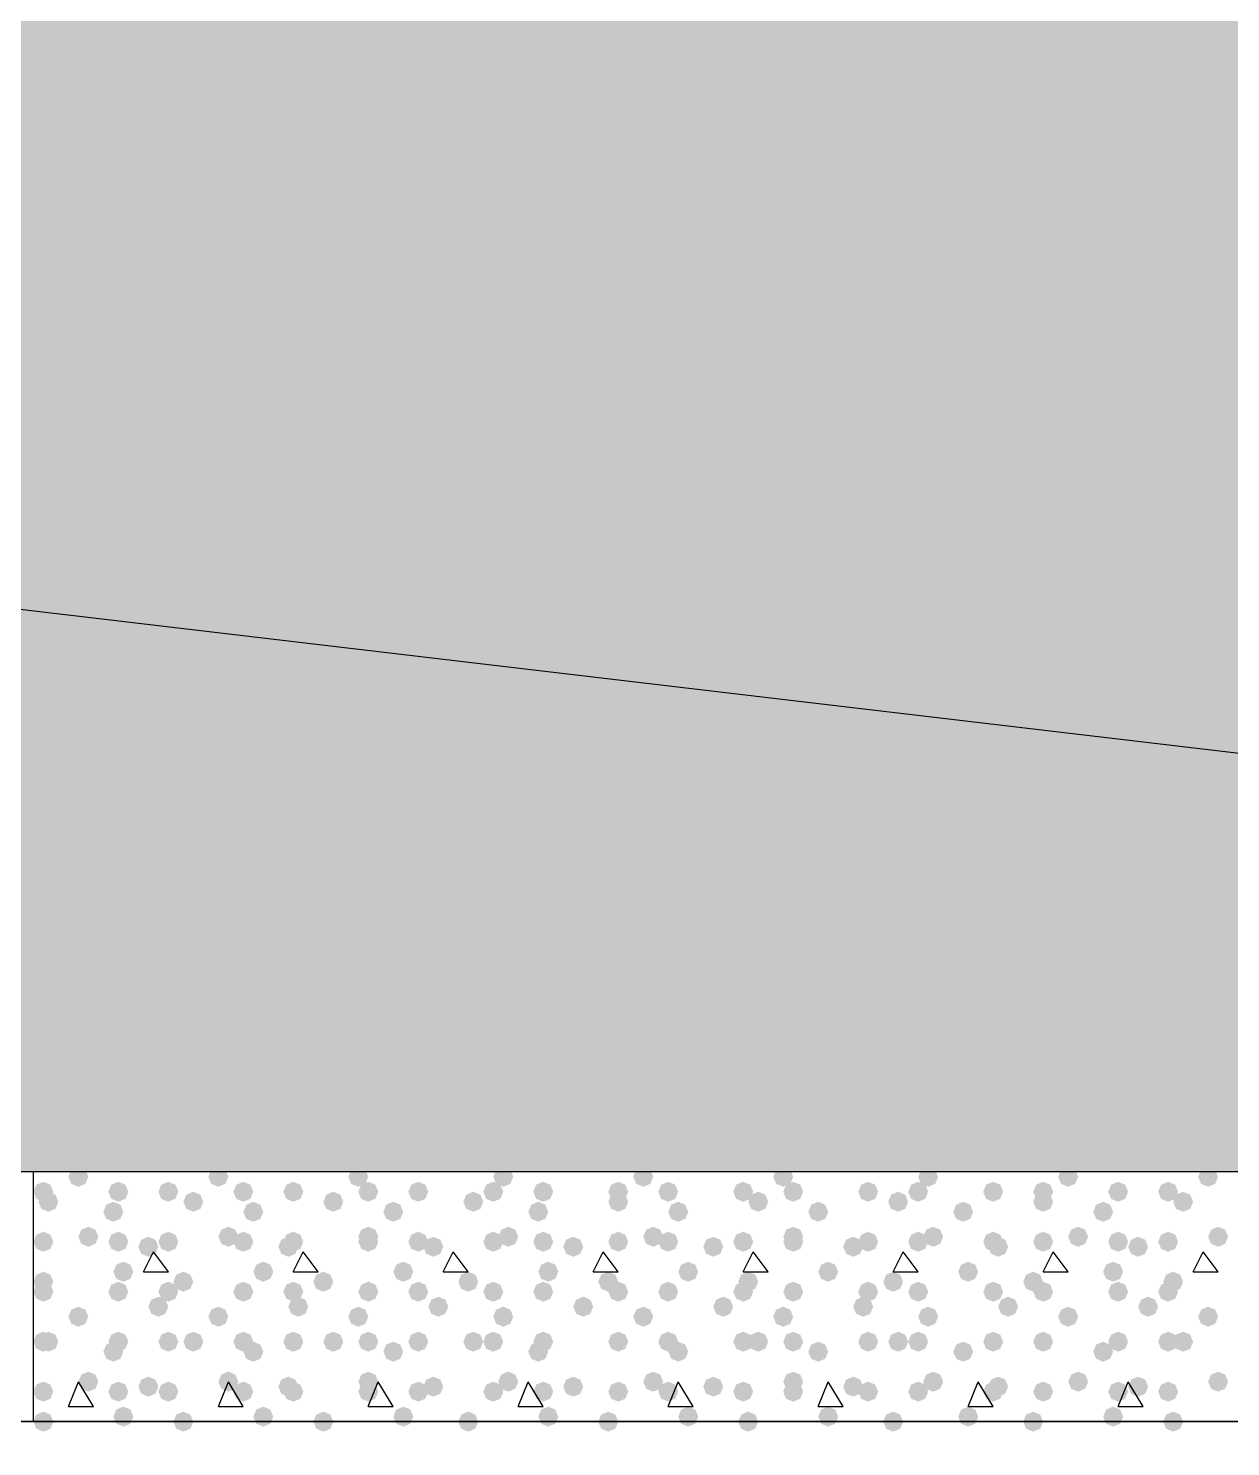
# Model space of a CAD drawing. Header units: millimetres. Extents: x 0 to 420, y 0 to 297.
# Drawn here: x 154.6 to 164.78, y 181.48 to 193.5 of the extents above; entities that cross this region are included whole.
import ezdxf

# ---------------------------------------------------------------- set-up
doc = ezdxf.new("R2010")
doc.units = ezdxf.units.MM
doc.layers.get('0').update_dxf_attribs({"linetype": 'CONTINUOUS'})

msp = doc.modelspace()

# ---------------------------------------------------------------- hatches: boundary and pattern name
at = {"true_color": 0x000008}
h = msp.add_hatch(color=0, dxfattribs=at)
h.paths.add_polyline_path([(194.902667, 202.861333), (33.528, 202.861333), (194.902667, 183.811333)], flags=0)
h.paths.add_polyline_path([(33.528, 202.861333), (194.902667, 183.811333), (33.528, 183.811333)], flags=0)
for points in [[(155.109333, 183.769), (155.084463, 183.709204), (155.024667, 183.684333), (154.964871, 183.709204), (154.94, 183.769), (154.964871, 183.828796), (155.024667, 183.853667), (155.084462, 183.828796)], [(156.294667, 183.769), (156.269796, 183.709204), (156.21, 183.684333), (156.150204, 183.709204), (156.125333, 183.769), (156.150204, 183.828796), (156.21, 183.853667), (156.269796, 183.828796)], [(157.48, 183.769), (157.455129, 183.709204), (157.395333, 183.684333), (157.335538, 183.709204), (157.310667, 183.769), (157.335537, 183.828796), (157.395333, 183.853667), (157.455129, 183.828796)], [(158.707667, 183.769), (158.682796, 183.709204), (158.623, 183.684333), (158.563204, 183.709204), (158.538333, 183.769), (158.563204, 183.828796), (158.623, 183.853667), (158.682796, 183.828796)], [(159.893, 183.769), (159.868129, 183.709204), (159.808333, 183.684333), (159.748538, 183.709204), (159.723667, 183.769), (159.748537, 183.828796), (159.808333, 183.853667), (159.868129, 183.828796)], [(161.078333, 183.769), (161.053462, 183.709204), (160.993667, 183.684333), (160.933871, 183.709204), (160.909, 183.769), (160.933871, 183.828796), (160.993667, 183.853667), (161.053462, 183.828796)], [(162.306, 183.769), (162.281129, 183.709204), (162.221333, 183.684333), (162.161538, 183.709204), (162.136667, 183.769), (162.161537, 183.828796), (162.221333, 183.853667), (162.281129, 183.828796)], [(163.491333, 183.769), (163.466462, 183.709204), (163.406667, 183.684333), (163.346871, 183.709204), (163.322, 183.769), (163.346871, 183.828796), (163.406667, 183.853667), (163.466462, 183.828796)], [(164.676667, 183.769), (164.651796, 183.709204), (164.592, 183.684333), (164.532204, 183.709204), (164.507333, 183.769), (164.532204, 183.828796), (164.592, 183.853667), (164.651796, 183.828796)], [(154.813, 183.642), (154.788129, 183.582204), (154.728333, 183.557333), (154.668538, 183.582204), (154.643667, 183.642), (154.668537, 183.701796), (154.728333, 183.726667), (154.788129, 183.701796)], [(155.448, 183.642), (155.423129, 183.582204), (155.363333, 183.557333), (155.303538, 183.582204), (155.278667, 183.642), (155.303537, 183.701796), (155.363333, 183.726667), (155.423129, 183.701796)], [(155.871333, 183.642), (155.846462, 183.582204), (155.786667, 183.557333), (155.726871, 183.582204), (155.702, 183.642), (155.726871, 183.701796), (155.786667, 183.726667), (155.846462, 183.701796)], [(156.506333, 183.642), (156.481462, 183.582204), (156.421667, 183.557333), (156.361871, 183.582204), (156.337, 183.642), (156.361871, 183.701796), (156.421667, 183.726667), (156.481462, 183.701796)], [(156.929667, 183.642), (156.904796, 183.582204), (156.845, 183.557333), (156.785204, 183.582204), (156.760333, 183.642), (156.785204, 183.701796), (156.845, 183.726667), (156.904796, 183.701796)], [(157.564667, 183.642), (157.539796, 183.582204), (157.48, 183.557333), (157.420204, 183.582204), (157.395333, 183.642), (157.420204, 183.701796), (157.48, 183.726667), (157.539796, 183.701796)], [(157.988, 183.642), (157.963129, 183.582204), (157.903333, 183.557333), (157.843538, 183.582204), (157.818667, 183.642), (157.843537, 183.701796), (157.903333, 183.726667), (157.963129, 183.701796)], [(158.623, 183.642), (158.598129, 183.582204), (158.538333, 183.557333), (158.478538, 183.582204), (158.453667, 183.642), (158.478537, 183.701796), (158.538333, 183.726667), (158.598129, 183.701796)], [(159.046333, 183.642), (159.021462, 183.582204), (158.961667, 183.557333), (158.901871, 183.582204), (158.877, 183.642), (158.901871, 183.701796), (158.961667, 183.726667), (159.021462, 183.701796)], [(159.681333, 183.642), (159.656462, 183.582204), (159.596667, 183.557333), (159.536871, 183.582204), (159.512, 183.642), (159.536871, 183.701796), (159.596667, 183.726667), (159.656462, 183.701796)], [(160.104667, 183.642), (160.079796, 183.582204), (160.02, 183.557333), (159.960204, 183.582204), (159.935333, 183.642), (159.960204, 183.701796), (160.02, 183.726667), (160.079796, 183.701796)], [(160.739667, 183.642), (160.714796, 183.582204), (160.655, 183.557333), (160.595204, 183.582204), (160.570333, 183.642), (160.595204, 183.701796), (160.655, 183.726667), (160.714796, 183.701796)], [(161.163, 183.642), (161.138129, 183.582204), (161.078333, 183.557333), (161.018538, 183.582204), (160.993667, 183.642), (161.018537, 183.701796), (161.078333, 183.726667), (161.138129, 183.701796)], [(161.798, 183.642), (161.773129, 183.582204), (161.713333, 183.557333), (161.653538, 183.582204), (161.628667, 183.642), (161.653537, 183.701796), (161.713333, 183.726667), (161.773129, 183.701796)], [(162.221333, 183.642), (162.196463, 183.582204), (162.136667, 183.557333), (162.076871, 183.582204), (162.052, 183.642), (162.076871, 183.701796), (162.136667, 183.726667), (162.196462, 183.701796)], [(162.856333, 183.642), (162.831462, 183.582204), (162.771667, 183.557333), (162.711871, 183.582204), (162.687, 183.642), (162.711871, 183.701796), (162.771667, 183.726667), (162.831462, 183.701796)], [(163.279667, 183.642), (163.254796, 183.582204), (163.195, 183.557333), (163.135204, 183.582204), (163.110333, 183.642), (163.135204, 183.701796), (163.195, 183.726667), (163.254796, 183.701796)], [(163.914667, 183.642), (163.889796, 183.582204), (163.83, 183.557333), (163.770204, 183.582204), (163.745333, 183.642), (163.770204, 183.701796), (163.83, 183.726667), (163.889796, 183.701796)], [(164.338, 183.642), (164.313129, 183.582204), (164.253333, 183.557333), (164.193537, 183.582204), (164.168667, 183.642), (164.193537, 183.701796), (164.253333, 183.726667), (164.313129, 183.701796)], [(154.855333, 183.557333), (154.830463, 183.497537), (154.770667, 183.472667), (154.710871, 183.497537), (154.686, 183.557333), (154.710871, 183.617129), (154.770667, 183.642), (154.830462, 183.617129)], [(156.083, 183.557333), (156.058129, 183.497537), (155.998333, 183.472667), (155.938538, 183.497537), (155.913667, 183.557333), (155.938537, 183.617129), (155.998333, 183.642), (156.058129, 183.617129)], [(157.268333, 183.557333), (157.243462, 183.497537), (157.183667, 183.472667), (157.123871, 183.497537), (157.099, 183.557333), (157.123871, 183.617129), (157.183667, 183.642), (157.243462, 183.617129)], [(158.453667, 183.557333), (158.428796, 183.497537), (158.369, 183.472667), (158.309204, 183.497537), (158.284333, 183.557333), (158.309204, 183.617129), (158.369, 183.642), (158.428796, 183.617129)], [(159.681333, 183.557333), (159.656462, 183.497537), (159.596667, 183.472667), (159.536871, 183.497537), (159.512, 183.557333), (159.536871, 183.617129), (159.596667, 183.642), (159.656462, 183.617129)], [(160.866667, 183.557333), (160.841796, 183.497537), (160.782, 183.472667), (160.722204, 183.497537), (160.697333, 183.557333), (160.722204, 183.617129), (160.782, 183.642), (160.841796, 183.617129)], [(162.052, 183.557333), (162.027129, 183.497537), (161.967333, 183.472667), (161.907537, 183.497537), (161.882667, 183.557333), (161.907537, 183.617129), (161.967333, 183.642), (162.027129, 183.617129)], [(163.279667, 183.557333), (163.254796, 183.497537), (163.195, 183.472667), (163.135204, 183.497537), (163.110333, 183.557333), (163.135204, 183.617129), (163.195, 183.642), (163.254796, 183.617129)], [(164.465, 183.557333), (164.440129, 183.497537), (164.380333, 183.472667), (164.320538, 183.497537), (164.295667, 183.557333), (164.320537, 183.617129), (164.380333, 183.642), (164.440129, 183.617129)], [(155.405667, 183.472667), (155.380796, 183.412871), (155.321, 183.388), (155.261204, 183.412871), (155.236333, 183.472667), (155.261204, 183.532462), (155.321, 183.557333), (155.380796, 183.532463)], [(156.591, 183.472667), (156.566129, 183.412871), (156.506333, 183.388), (156.446538, 183.412871), (156.421667, 183.472667), (156.446537, 183.532462), (156.506333, 183.557333), (156.566129, 183.532463)], [(157.776333, 183.472667), (157.751463, 183.412871), (157.691667, 183.388), (157.631871, 183.412871), (157.607, 183.472667), (157.631871, 183.532462), (157.691667, 183.557333), (157.751462, 183.532463)], [(159.004, 183.472667), (158.979129, 183.412871), (158.919333, 183.388), (158.859537, 183.412871), (158.834667, 183.472667), (158.859537, 183.532462), (158.919333, 183.557333), (158.979129, 183.532463)], [(160.189333, 183.472667), (160.164463, 183.412871), (160.104667, 183.388), (160.044871, 183.412871), (160.02, 183.472667), (160.044871, 183.532462), (160.104667, 183.557333), (160.164462, 183.532463)], [(161.374667, 183.472667), (161.349796, 183.412871), (161.29, 183.388), (161.230204, 183.412871), (161.205333, 183.472667), (161.230204, 183.532462), (161.29, 183.557333), (161.349796, 183.532463)], [(162.602333, 183.472667), (162.577463, 183.412871), (162.517667, 183.388), (162.457871, 183.412871), (162.433, 183.472667), (162.457871, 183.532462), (162.517667, 183.557333), (162.577462, 183.532463)], [(163.787667, 183.472667), (163.762796, 183.412871), (163.703, 183.388), (163.643204, 183.412871), (163.618333, 183.472667), (163.643204, 183.532462), (163.703, 183.557333), (163.762796, 183.532463)], [(155.194, 183.261), (155.169129, 183.201204), (155.109333, 183.176333), (155.049538, 183.201204), (155.024667, 183.261), (155.049537, 183.320796), (155.109333, 183.345667), (155.169129, 183.320796)], [(156.379333, 183.261), (156.354463, 183.201204), (156.294667, 183.176333), (156.234871, 183.201204), (156.21, 183.261), (156.234871, 183.320796), (156.294667, 183.345667), (156.354462, 183.320796)], [(157.564667, 183.261), (157.539796, 183.201204), (157.48, 183.176333), (157.420204, 183.201204), (157.395333, 183.261), (157.420204, 183.320796), (157.48, 183.345667), (157.539796, 183.320796)], [(158.75, 183.261), (158.725129, 183.201204), (158.665333, 183.176333), (158.605538, 183.201204), (158.580667, 183.261), (158.605537, 183.320796), (158.665333, 183.345667), (158.725129, 183.320796)], [(159.977667, 183.261), (159.952796, 183.201204), (159.893, 183.176333), (159.833204, 183.201204), (159.808333, 183.261), (159.833204, 183.320796), (159.893, 183.345667), (159.952796, 183.320796)], [(161.163, 183.261), (161.138129, 183.201204), (161.078333, 183.176333), (161.018538, 183.201204), (160.993667, 183.261), (161.018537, 183.320796), (161.078333, 183.345667), (161.138129, 183.320796)], [(162.348333, 183.261), (162.323463, 183.201204), (162.263667, 183.176333), (162.203871, 183.201204), (162.179, 183.261), (162.203871, 183.320796), (162.263667, 183.345667), (162.323462, 183.320796)], [(163.576, 183.261), (163.551129, 183.201204), (163.491333, 183.176333), (163.431538, 183.201204), (163.406667, 183.261), (163.431537, 183.320796), (163.491333, 183.345667), (163.551129, 183.320796)], [(164.761333, 183.261), (164.736462, 183.201204), (164.676667, 183.176333), (164.616871, 183.201204), (164.592, 183.261), (164.616871, 183.320796), (164.676667, 183.345667), (164.736462, 183.320796)], [(154.813, 183.218667), (154.788129, 183.158871), (154.728333, 183.134), (154.668538, 183.158871), (154.643667, 183.218667), (154.668537, 183.278462), (154.728333, 183.303333), (154.788129, 183.278463)], [(155.448, 183.218667), (155.423129, 183.158871), (155.363333, 183.134), (155.303538, 183.158871), (155.278667, 183.218667), (155.303537, 183.278462), (155.363333, 183.303333), (155.423129, 183.278463)], [(155.702, 183.176333), (155.677129, 183.116537), (155.617333, 183.091667), (155.557538, 183.116537), (155.532667, 183.176333), (155.557537, 183.236129), (155.617333, 183.261), (155.677129, 183.236129)], [(155.871333, 183.218667), (155.846462, 183.158871), (155.786667, 183.134), (155.726871, 183.158871), (155.702, 183.218667), (155.726871, 183.278462), (155.786667, 183.303333), (155.846462, 183.278463)], [(156.506333, 183.218667), (156.481462, 183.158871), (156.421667, 183.134), (156.361871, 183.158871), (156.337, 183.218667), (156.361871, 183.278462), (156.421667, 183.303333), (156.481462, 183.278463)], [(156.887333, 183.176333), (156.862462, 183.116537), (156.802667, 183.091667), (156.742871, 183.116537), (156.718, 183.176333), (156.742871, 183.236129), (156.802667, 183.261), (156.862462, 183.236129)], [(156.929667, 183.218667), (156.904796, 183.158871), (156.845, 183.134), (156.785204, 183.158871), (156.760333, 183.218667), (156.785204, 183.278462), (156.845, 183.303333), (156.904796, 183.278463)], [(157.564667, 183.218667), (157.539796, 183.158871), (157.48, 183.134), (157.420204, 183.158871), (157.395333, 183.218667), (157.420204, 183.278462), (157.48, 183.303333), (157.539796, 183.278463)], [(157.988, 183.218667), (157.963129, 183.158871), (157.903333, 183.134), (157.843538, 183.158871), (157.818667, 183.218667), (157.843537, 183.278462), (157.903333, 183.303333), (157.963129, 183.278463)], [(158.115, 183.176333), (158.090129, 183.116537), (158.030333, 183.091667), (157.970538, 183.116537), (157.945667, 183.176333), (157.970537, 183.236129), (158.030333, 183.261), (158.090129, 183.236129)], [(158.623, 183.218667), (158.598129, 183.158871), (158.538333, 183.134), (158.478538, 183.158871), (158.453667, 183.218667), (158.478537, 183.278462), (158.538333, 183.303333), (158.598129, 183.278463)], [(159.046333, 183.218667), (159.021462, 183.158871), (158.961667, 183.134), (158.901871, 183.158871), (158.877, 183.218667), (158.901871, 183.278462), (158.961667, 183.303333), (159.021462, 183.278463)], [(159.300333, 183.176333), (159.275463, 183.116537), (159.215667, 183.091667), (159.155871, 183.116537), (159.131, 183.176333), (159.155871, 183.236129), (159.215667, 183.261), (159.275462, 183.236129)], [(159.681333, 183.218667), (159.656462, 183.158871), (159.596667, 183.134), (159.536871, 183.158871), (159.512, 183.218667), (159.536871, 183.278462), (159.596667, 183.303333), (159.656462, 183.278463)], [(160.104667, 183.218667), (160.079796, 183.158871), (160.02, 183.134), (159.960204, 183.158871), (159.935333, 183.218667), (159.960204, 183.278462), (160.02, 183.303333), (160.079796, 183.278463)], [(160.485667, 183.176333), (160.460796, 183.116537), (160.401, 183.091667), (160.341204, 183.116537), (160.316333, 183.176333), (160.341204, 183.236129), (160.401, 183.261), (160.460796, 183.236129)], [(160.739667, 183.218667), (160.714796, 183.158871), (160.655, 183.134), (160.595204, 183.158871), (160.570333, 183.218667), (160.595204, 183.278462), (160.655, 183.303333), (160.714796, 183.278463)], [(161.163, 183.218667), (161.138129, 183.158871), (161.078333, 183.134), (161.018538, 183.158871), (160.993667, 183.218667), (161.018537, 183.278462), (161.078333, 183.303333), (161.138129, 183.278463)], [(161.671, 183.176333), (161.646129, 183.116537), (161.586333, 183.091667), (161.526538, 183.116537), (161.501667, 183.176333), (161.526537, 183.236129), (161.586333, 183.261), (161.646129, 183.236129)], [(161.798, 183.218667), (161.773129, 183.158871), (161.713333, 183.134), (161.653538, 183.158871), (161.628667, 183.218667), (161.653537, 183.278462), (161.713333, 183.303333), (161.773129, 183.278463)], [(162.221333, 183.218667), (162.196463, 183.158871), (162.136667, 183.134), (162.076871, 183.158871), (162.052, 183.218667), (162.076871, 183.278462), (162.136667, 183.303333), (162.196462, 183.278463)], [(162.856333, 183.218667), (162.831462, 183.158871), (162.771667, 183.134), (162.711871, 183.158871), (162.687, 183.218667), (162.711871, 183.278462), (162.771667, 183.303333), (162.831462, 183.278463)], [(162.898667, 183.176333), (162.873796, 183.116537), (162.814, 183.091667), (162.754204, 183.116537), (162.729333, 183.176333), (162.754204, 183.236129), (162.814, 183.261), (162.873796, 183.236129)], [(163.279667, 183.218667), (163.254796, 183.158871), (163.195, 183.134), (163.135204, 183.158871), (163.110333, 183.218667), (163.135204, 183.278462), (163.195, 183.303333), (163.254796, 183.278463)], [(163.914667, 183.218667), (163.889796, 183.158871), (163.83, 183.134), (163.770204, 183.158871), (163.745333, 183.218667), (163.770204, 183.278462), (163.83, 183.303333), (163.889796, 183.278463)], [(164.084, 183.176333), (164.059129, 183.116537), (163.999333, 183.091667), (163.939538, 183.116537), (163.914667, 183.176333), (163.939537, 183.236129), (163.999333, 183.261), (164.059129, 183.236129)], [(164.338, 183.218667), (164.313129, 183.158871), (164.253333, 183.134), (164.193537, 183.158871), (164.168667, 183.218667), (164.193537, 183.278462), (164.253333, 183.303333), (164.313129, 183.278463)], [(155.490333, 182.964667), (155.465463, 182.904871), (155.405667, 182.88), (155.345871, 182.904871), (155.321, 182.964667), (155.345871, 183.024462), (155.405667, 183.049333), (155.465462, 183.024463)], [(156.675667, 182.964667), (156.650796, 182.904871), (156.591, 182.88), (156.531204, 182.904871), (156.506333, 182.964667), (156.531204, 183.024462), (156.591, 183.049333), (156.650796, 183.024463)], [(157.861, 182.964667), (157.836129, 182.904871), (157.776333, 182.88), (157.716538, 182.904871), (157.691667, 182.964667), (157.716537, 183.024462), (157.776333, 183.049333), (157.836129, 183.024463)], [(159.088667, 182.964667), (159.063796, 182.904871), (159.004, 182.88), (158.944204, 182.904871), (158.919333, 182.964667), (158.944204, 183.024462), (159.004, 183.049333), (159.063796, 183.024463)], [(160.274, 182.964667), (160.249129, 182.904871), (160.189333, 182.88), (160.129538, 182.904871), (160.104667, 182.964667), (160.129537, 183.024462), (160.189333, 183.049333), (160.249129, 183.024463)], [(161.459333, 182.964667), (161.434463, 182.904871), (161.374667, 182.88), (161.314871, 182.904871), (161.29, 182.964667), (161.314871, 183.024462), (161.374667, 183.049333), (161.434462, 183.024463)], [(162.644667, 182.964667), (162.619796, 182.904871), (162.56, 182.88), (162.500204, 182.904871), (162.475333, 182.964667), (162.500204, 183.024462), (162.56, 183.049333), (162.619796, 183.024463)], [(163.872333, 182.964667), (163.847463, 182.904871), (163.787667, 182.88), (163.727871, 182.904871), (163.703, 182.964667), (163.727871, 183.024462), (163.787667, 183.049333), (163.847462, 183.024463)], [(154.813, 182.88), (154.788129, 182.820204), (154.728333, 182.795333), (154.668538, 182.820204), (154.643667, 182.88), (154.668537, 182.939796), (154.728333, 182.964667), (154.788129, 182.939796)], [(154.813, 182.795333), (154.788129, 182.735537), (154.728333, 182.710667), (154.668538, 182.735537), (154.643667, 182.795333), (154.668537, 182.855129), (154.728333, 182.88), (154.788129, 182.855129)], [(155.448, 182.795333), (155.423129, 182.735537), (155.363333, 182.710667), (155.303538, 182.735537), (155.278667, 182.795333), (155.303537, 182.855129), (155.363333, 182.88), (155.423129, 182.855129)], [(155.871333, 182.795333), (155.846462, 182.735537), (155.786667, 182.710667), (155.726871, 182.735537), (155.702, 182.795333), (155.726871, 182.855129), (155.786667, 182.88), (155.846462, 182.855129)], [(155.998333, 182.88), (155.973462, 182.820204), (155.913667, 182.795333), (155.853871, 182.820204), (155.829, 182.88), (155.853871, 182.939796), (155.913667, 182.964667), (155.973462, 182.939796)], [(156.506333, 182.795333), (156.481462, 182.735537), (156.421667, 182.710667), (156.361871, 182.735537), (156.337, 182.795333), (156.361871, 182.855129), (156.421667, 182.88), (156.481462, 182.855129)], [(156.929667, 182.795333), (156.904796, 182.735537), (156.845, 182.710667), (156.785204, 182.735537), (156.760333, 182.795333), (156.785204, 182.855129), (156.845, 182.88), (156.904796, 182.855129)], [(157.183667, 182.88), (157.158796, 182.820204), (157.099, 182.795333), (157.039204, 182.820204), (157.014333, 182.88), (157.039204, 182.939796), (157.099, 182.964667), (157.158796, 182.939796)], [(157.564667, 182.795333), (157.539796, 182.735537), (157.48, 182.710667), (157.420204, 182.735537), (157.395333, 182.795333), (157.420204, 182.855129), (157.48, 182.88), (157.539796, 182.855129)], [(157.988, 182.795333), (157.963129, 182.735537), (157.903333, 182.710667), (157.843538, 182.735537), (157.818667, 182.795333), (157.843537, 182.855129), (157.903333, 182.88), (157.963129, 182.855129)], [(158.411333, 182.88), (158.386462, 182.820204), (158.326667, 182.795333), (158.266871, 182.820204), (158.242, 182.88), (158.266871, 182.939796), (158.326667, 182.964667), (158.386462, 182.939796)], [(158.623, 182.795333), (158.598129, 182.735537), (158.538333, 182.710667), (158.478538, 182.735537), (158.453667, 182.795333), (158.478537, 182.855129), (158.538333, 182.88), (158.598129, 182.855129)], [(159.046333, 182.795333), (159.021462, 182.735537), (158.961667, 182.710667), (158.901871, 182.735537), (158.877, 182.795333), (158.901871, 182.855129), (158.961667, 182.88), (159.021462, 182.855129)], [(159.596667, 182.88), (159.571796, 182.820204), (159.512, 182.795333), (159.452204, 182.820204), (159.427333, 182.88), (159.452204, 182.939796), (159.512, 182.964667), (159.571796, 182.939796)], [(159.681333, 182.795333), (159.656462, 182.735537), (159.596667, 182.710667), (159.536871, 182.735537), (159.512, 182.795333), (159.536871, 182.855129), (159.596667, 182.88), (159.656462, 182.855129)], [(160.104667, 182.795333), (160.079796, 182.735537), (160.02, 182.710667), (159.960204, 182.735537), (159.935333, 182.795333), (159.960204, 182.855129), (160.02, 182.88), (160.079796, 182.855129)], [(160.739667, 182.795333), (160.714796, 182.735537), (160.655, 182.710667), (160.595204, 182.735537), (160.570333, 182.795333), (160.595204, 182.855129), (160.655, 182.88), (160.714796, 182.855129)], [(160.782, 182.88), (160.757129, 182.820204), (160.697333, 182.795333), (160.637538, 182.820204), (160.612667, 182.88), (160.637537, 182.939796), (160.697333, 182.964667), (160.757129, 182.939796)], [(161.163, 182.795333), (161.138129, 182.735537), (161.078333, 182.710667), (161.018538, 182.735537), (160.993667, 182.795333), (161.018537, 182.855129), (161.078333, 182.88), (161.138129, 182.855129)], [(161.798, 182.795333), (161.773129, 182.735537), (161.713333, 182.710667), (161.653538, 182.735537), (161.628667, 182.795333), (161.653537, 182.855129), (161.713333, 182.88), (161.773129, 182.855129)], [(162.009667, 182.88), (161.984796, 182.820204), (161.925, 182.795333), (161.865204, 182.820204), (161.840333, 182.88), (161.865204, 182.939796), (161.925, 182.964667), (161.984796, 182.939796)], [(162.221333, 182.795333), (162.196463, 182.735537), (162.136667, 182.710667), (162.076871, 182.735537), (162.052, 182.795333), (162.076871, 182.855129), (162.136667, 182.88), (162.196462, 182.855129)], [(162.856333, 182.795333), (162.831462, 182.735537), (162.771667, 182.710667), (162.711871, 182.735537), (162.687, 182.795333), (162.711871, 182.855129), (162.771667, 182.88), (162.831462, 182.855129)], [(163.195, 182.88), (163.170129, 182.820204), (163.110333, 182.795333), (163.050538, 182.820204), (163.025667, 182.88), (163.050537, 182.939796), (163.110333, 182.964667), (163.170129, 182.939796)], [(163.279667, 182.795333), (163.254796, 182.735537), (163.195, 182.710667), (163.135204, 182.735537), (163.110333, 182.795333), (163.135204, 182.855129), (163.195, 182.88), (163.254796, 182.855129)], [(163.914667, 182.795333), (163.889796, 182.735537), (163.83, 182.710667), (163.770204, 182.735537), (163.745333, 182.795333), (163.770204, 182.855129), (163.83, 182.88), (163.889796, 182.855129)], [(164.338, 182.795333), (164.313129, 182.735537), (164.253333, 182.710667), (164.193537, 182.735537), (164.168667, 182.795333), (164.193537, 182.855129), (164.253333, 182.88), (164.313129, 182.855129)], [(164.380333, 182.88), (164.355462, 182.820204), (164.295667, 182.795333), (164.235871, 182.820204), (164.211, 182.88), (164.235871, 182.939796), (164.295667, 182.964667), (164.355462, 182.939796)], [(155.786667, 182.668333), (155.761796, 182.608537), (155.702, 182.583667), (155.642204, 182.608537), (155.617333, 182.668333), (155.642204, 182.728129), (155.702, 182.753), (155.761796, 182.728129)], [(156.972, 182.668333), (156.947129, 182.608537), (156.887333, 182.583667), (156.827538, 182.608537), (156.802667, 182.668333), (156.827537, 182.728129), (156.887333, 182.753), (156.947129, 182.728129)], [(158.157333, 182.668333), (158.132462, 182.608537), (158.072667, 182.583667), (158.012871, 182.608537), (157.988, 182.668333), (158.012871, 182.728129), (158.072667, 182.753), (158.132462, 182.728129)], [(159.385, 182.668333), (159.360129, 182.608537), (159.300333, 182.583667), (159.240538, 182.608537), (159.215667, 182.668333), (159.240537, 182.728129), (159.300333, 182.753), (159.360129, 182.728129)], [(160.570333, 182.668333), (160.545462, 182.608537), (160.485667, 182.583667), (160.425871, 182.608537), (160.401, 182.668333), (160.425871, 182.728129), (160.485667, 182.753), (160.545462, 182.728129)], [(161.755667, 182.668333), (161.730796, 182.608537), (161.671, 182.583667), (161.611204, 182.608537), (161.586333, 182.668333), (161.611204, 182.728129), (161.671, 182.753), (161.730796, 182.728129)], [(162.983333, 182.668333), (162.958463, 182.608537), (162.898667, 182.583667), (162.838871, 182.608537), (162.814, 182.668333), (162.838871, 182.728129), (162.898667, 182.753), (162.958462, 182.728129)], [(164.168667, 182.668333), (164.143796, 182.608537), (164.084, 182.583667), (164.024204, 182.608537), (163.999333, 182.668333), (164.024204, 182.728129), (164.084, 182.753), (164.143796, 182.728129)], [(155.109333, 182.583667), (155.084463, 182.523871), (155.024667, 182.499), (154.964871, 182.523871), (154.94, 182.583667), (154.964871, 182.643462), (155.024667, 182.668333), (155.084462, 182.643463)], [(156.294667, 182.583667), (156.269796, 182.523871), (156.21, 182.499), (156.150204, 182.523871), (156.125333, 182.583667), (156.150204, 182.643462), (156.21, 182.668333), (156.269796, 182.643463)], [(157.48, 182.583667), (157.455129, 182.523871), (157.395333, 182.499), (157.335538, 182.523871), (157.310667, 182.583667), (157.335537, 182.643462), (157.395333, 182.668333), (157.455129, 182.643463)], [(158.707667, 182.583667), (158.682796, 182.523871), (158.623, 182.499), (158.563204, 182.523871), (158.538333, 182.583667), (158.563204, 182.643462), (158.623, 182.668333), (158.682796, 182.643463)], [(159.893, 182.583667), (159.868129, 182.523871), (159.808333, 182.499), (159.748538, 182.523871), (159.723667, 182.583667), (159.748537, 182.643462), (159.808333, 182.668333), (159.868129, 182.643463)], [(161.078333, 182.583667), (161.053462, 182.523871), (160.993667, 182.499), (160.933871, 182.523871), (160.909, 182.583667), (160.933871, 182.643462), (160.993667, 182.668333), (161.053462, 182.643463)], [(162.306, 182.583667), (162.281129, 182.523871), (162.221333, 182.499), (162.161538, 182.523871), (162.136667, 182.583667), (162.161537, 182.643462), (162.221333, 182.668333), (162.281129, 182.643463)], [(163.491333, 182.583667), (163.466462, 182.523871), (163.406667, 182.499), (163.346871, 182.523871), (163.322, 182.583667), (163.346871, 182.643462), (163.406667, 182.668333), (163.466462, 182.643463)], [(164.676667, 182.583667), (164.651796, 182.523871), (164.592, 182.499), (164.532204, 182.523871), (164.507333, 182.583667), (164.532204, 182.643462), (164.592, 182.668333), (164.651796, 182.643463)], [(154.813, 182.372), (154.788129, 182.312204), (154.728333, 182.287333), (154.668538, 182.312204), (154.643667, 182.372), (154.668537, 182.431796), (154.728333, 182.456667), (154.788129, 182.431796)], [(154.855333, 182.372), (154.830463, 182.312204), (154.770667, 182.287333), (154.710871, 182.312204), (154.686, 182.372), (154.710871, 182.431796), (154.770667, 182.456667), (154.830462, 182.431796)], [(155.448, 182.372), (155.423129, 182.312204), (155.363333, 182.287333), (155.303538, 182.312204), (155.278667, 182.372), (155.303537, 182.431796), (155.363333, 182.456667), (155.423129, 182.431796)], [(155.871333, 182.372), (155.846462, 182.312204), (155.786667, 182.287333), (155.726871, 182.312204), (155.702, 182.372), (155.726871, 182.431796), (155.786667, 182.456667), (155.846462, 182.431796)], [(156.083, 182.372), (156.058129, 182.312204), (155.998333, 182.287333), (155.938538, 182.312204), (155.913667, 182.372), (155.938537, 182.431796), (155.998333, 182.456667), (156.058129, 182.431796)], [(156.506333, 182.372), (156.481462, 182.312204), (156.421667, 182.287333), (156.361871, 182.312204), (156.337, 182.372), (156.361871, 182.431796), (156.421667, 182.456667), (156.481462, 182.431796)], [(156.929667, 182.372), (156.904796, 182.312204), (156.845, 182.287333), (156.785204, 182.312204), (156.760333, 182.372), (156.785204, 182.431796), (156.845, 182.456667), (156.904796, 182.431796)], [(157.268333, 182.372), (157.243462, 182.312204), (157.183667, 182.287333), (157.123871, 182.312204), (157.099, 182.372), (157.123871, 182.431796), (157.183667, 182.456667), (157.243462, 182.431796)], [(157.564667, 182.372), (157.539796, 182.312204), (157.48, 182.287333), (157.420204, 182.312204), (157.395333, 182.372), (157.420204, 182.431796), (157.48, 182.456667), (157.539796, 182.431796)], [(157.988, 182.372), (157.963129, 182.312204), (157.903333, 182.287333), (157.843538, 182.312204), (157.818667, 182.372), (157.843537, 182.431796), (157.903333, 182.456667), (157.963129, 182.431796)], [(158.453667, 182.372), (158.428796, 182.312204), (158.369, 182.287333), (158.309204, 182.312204), (158.284333, 182.372), (158.309204, 182.431796), (158.369, 182.456667), (158.428796, 182.431796)], [(158.623, 182.372), (158.598129, 182.312204), (158.538333, 182.287333), (158.478538, 182.312204), (158.453667, 182.372), (158.478537, 182.431796), (158.538333, 182.456667), (158.598129, 182.431796)], [(159.046333, 182.372), (159.021462, 182.312204), (158.961667, 182.287333), (158.901871, 182.312204), (158.877, 182.372), (158.901871, 182.431796), (158.961667, 182.456667), (159.021462, 182.431796)], [(159.681333, 182.372), (159.656462, 182.312204), (159.596667, 182.287333), (159.536871, 182.312204), (159.512, 182.372), (159.536871, 182.431796), (159.596667, 182.456667), (159.656462, 182.431796)], [(159.681333, 182.372), (159.656462, 182.312204), (159.596667, 182.287333), (159.536871, 182.312204), (159.512, 182.372), (159.536871, 182.431796), (159.596667, 182.456667), (159.656462, 182.431796)], [(160.104667, 182.372), (160.079796, 182.312204), (160.02, 182.287333), (159.960204, 182.312204), (159.935333, 182.372), (159.960204, 182.431796), (160.02, 182.456667), (160.079796, 182.431796)], [(160.739667, 182.372), (160.714796, 182.312204), (160.655, 182.287333), (160.595204, 182.312204), (160.570333, 182.372), (160.595204, 182.431796), (160.655, 182.456667), (160.714796, 182.431796)], [(160.866667, 182.372), (160.841796, 182.312204), (160.782, 182.287333), (160.722204, 182.312204), (160.697333, 182.372), (160.722204, 182.431796), (160.782, 182.456667), (160.841796, 182.431796)], [(161.163, 182.372), (161.138129, 182.312204), (161.078333, 182.287333), (161.018538, 182.312204), (160.993667, 182.372), (161.018537, 182.431796), (161.078333, 182.456667), (161.138129, 182.431796)], [(161.798, 182.372), (161.773129, 182.312204), (161.713333, 182.287333), (161.653538, 182.312204), (161.628667, 182.372), (161.653537, 182.431796), (161.713333, 182.456667), (161.773129, 182.431796)], [(162.052, 182.372), (162.027129, 182.312204), (161.967333, 182.287333), (161.907537, 182.312204), (161.882667, 182.372), (161.907537, 182.431796), (161.967333, 182.456667), (162.027129, 182.431796)], [(162.221333, 182.372), (162.196463, 182.312204), (162.136667, 182.287333), (162.076871, 182.312204), (162.052, 182.372), (162.076871, 182.431796), (162.136667, 182.456667), (162.196462, 182.431796)], [(162.856333, 182.372), (162.831462, 182.312204), (162.771667, 182.287333), (162.711871, 182.312204), (162.687, 182.372), (162.711871, 182.431796), (162.771667, 182.456667), (162.831462, 182.431796)], [(163.279667, 182.372), (163.254796, 182.312204), (163.195, 182.287333), (163.135204, 182.312204), (163.110333, 182.372), (163.135204, 182.431796), (163.195, 182.456667), (163.254796, 182.431796)], [(163.279667, 182.372), (163.254796, 182.312204), (163.195, 182.287333), (163.135204, 182.312204), (163.110333, 182.372), (163.135204, 182.431796), (163.195, 182.456667), (163.254796, 182.431796)], [(163.914667, 182.372), (163.889796, 182.312204), (163.83, 182.287333), (163.770204, 182.312204), (163.745333, 182.372), (163.770204, 182.431796), (163.83, 182.456667), (163.889796, 182.431796)], [(164.338, 182.372), (164.313129, 182.312204), (164.253333, 182.287333), (164.193537, 182.312204), (164.168667, 182.372), (164.193537, 182.431796), (164.253333, 182.456667), (164.313129, 182.431796)], [(164.465, 182.372), (164.440129, 182.312204), (164.380333, 182.287333), (164.320538, 182.312204), (164.295667, 182.372), (164.320537, 182.431796), (164.380333, 182.456667), (164.440129, 182.431796)], [(155.405667, 182.287333), (155.380796, 182.227537), (155.321, 182.202667), (155.261204, 182.227537), (155.236333, 182.287333), (155.261204, 182.347129), (155.321, 182.372), (155.380796, 182.347129)], [(156.591, 182.287333), (156.566129, 182.227537), (156.506333, 182.202667), (156.446538, 182.227537), (156.421667, 182.287333), (156.446537, 182.347129), (156.506333, 182.372), (156.566129, 182.347129)], [(157.776333, 182.287333), (157.751463, 182.227537), (157.691667, 182.202667), (157.631871, 182.227537), (157.607, 182.287333), (157.631871, 182.347129), (157.691667, 182.372), (157.751462, 182.347129)], [(159.004, 182.287333), (158.979129, 182.227537), (158.919333, 182.202667), (158.859537, 182.227537), (158.834667, 182.287333), (158.859537, 182.347129), (158.919333, 182.372), (158.979129, 182.347129)], [(160.189333, 182.287333), (160.164463, 182.227537), (160.104667, 182.202667), (160.044871, 182.227537), (160.02, 182.287333), (160.044871, 182.347129), (160.104667, 182.372), (160.164462, 182.347129)], [(161.374667, 182.287333), (161.349796, 182.227537), (161.29, 182.202667), (161.230204, 182.227537), (161.205333, 182.287333), (161.230204, 182.347129), (161.29, 182.372), (161.349796, 182.347129)], [(162.602333, 182.287333), (162.577463, 182.227537), (162.517667, 182.202667), (162.457871, 182.227537), (162.433, 182.287333), (162.457871, 182.347129), (162.517667, 182.372), (162.577462, 182.347129)], [(163.787667, 182.287333), (163.762796, 182.227537), (163.703, 182.202667), (163.643204, 182.227537), (163.618333, 182.287333), (163.643204, 182.347129), (163.703, 182.372), (163.762796, 182.347129)], [(154.813, 181.948667), (154.788129, 181.888871), (154.728333, 181.864), (154.668538, 181.888871), (154.643667, 181.948667), (154.668537, 182.008462), (154.728333, 182.033333), (154.788129, 182.008463)], [(155.194, 182.033333), (155.169129, 181.973537), (155.109333, 181.948667), (155.049538, 181.973537), (155.024667, 182.033333), (155.049537, 182.093129), (155.109333, 182.118), (155.169129, 182.093129)], [(155.448, 181.948667), (155.423129, 181.888871), (155.363333, 181.864), (155.303538, 181.888871), (155.278667, 181.948667), (155.303537, 182.008462), (155.363333, 182.033333), (155.423129, 182.008463)], [(155.702, 181.991), (155.677129, 181.931204), (155.617333, 181.906333), (155.557538, 181.931204), (155.532667, 181.991), (155.557537, 182.050796), (155.617333, 182.075667), (155.677129, 182.050796)], [(155.871333, 181.948667), (155.846462, 181.888871), (155.786667, 181.864), (155.726871, 181.888871), (155.702, 181.948667), (155.726871, 182.008462), (155.786667, 182.033333), (155.846462, 182.008463)], [(156.379333, 182.033333), (156.354463, 181.973537), (156.294667, 181.948667), (156.234871, 181.973537), (156.21, 182.033333), (156.234871, 182.093129), (156.294667, 182.118), (156.354462, 182.093129)], [(156.506333, 181.948667), (156.481462, 181.888871), (156.421667, 181.864), (156.361871, 181.888871), (156.337, 181.948667), (156.361871, 182.008462), (156.421667, 182.033333), (156.481462, 182.008463)], [(156.887333, 181.991), (156.862462, 181.931204), (156.802667, 181.906333), (156.742871, 181.931204), (156.718, 181.991), (156.742871, 182.050796), (156.802667, 182.075667), (156.862462, 182.050796)], [(156.929667, 181.948667), (156.904796, 181.888871), (156.845, 181.864), (156.785204, 181.888871), (156.760333, 181.948667), (156.785204, 182.008462), (156.845, 182.033333), (156.904796, 182.008463)], [(157.564667, 182.033333), (157.539796, 181.973537), (157.48, 181.948667), (157.420204, 181.973537), (157.395333, 182.033333), (157.420204, 182.093129), (157.48, 182.118), (157.539796, 182.093129)], [(157.564667, 181.948667), (157.539796, 181.888871), (157.48, 181.864), (157.420204, 181.888871), (157.395333, 181.948667), (157.420204, 182.008462), (157.48, 182.033333), (157.539796, 182.008463)], [(157.988, 181.948667), (157.963129, 181.888871), (157.903333, 181.864), (157.843538, 181.888871), (157.818667, 181.948667), (157.843537, 182.008462), (157.903333, 182.033333), (157.963129, 182.008463)], [(158.115, 181.991), (158.090129, 181.931204), (158.030333, 181.906333), (157.970538, 181.931204), (157.945667, 181.991), (157.970537, 182.050796), (158.030333, 182.075667), (158.090129, 182.050796)], [(158.623, 181.948667), (158.598129, 181.888871), (158.538333, 181.864), (158.478538, 181.888871), (158.453667, 181.948667), (158.478537, 182.008462), (158.538333, 182.033333), (158.598129, 182.008463)], [(158.75, 182.033333), (158.725129, 181.973537), (158.665333, 181.948667), (158.605538, 181.973537), (158.580667, 182.033333), (158.605537, 182.093129), (158.665333, 182.118), (158.725129, 182.093129)], [(159.046333, 181.948667), (159.021462, 181.888871), (158.961667, 181.864), (158.901871, 181.888871), (158.877, 181.948667), (158.901871, 182.008462), (158.961667, 182.033333), (159.021462, 182.008463)], [(159.300333, 181.991), (159.275463, 181.931204), (159.215667, 181.906333), (159.155871, 181.931204), (159.131, 181.991), (159.155871, 182.050796), (159.215667, 182.075667), (159.275462, 182.050796)], [(159.681333, 181.948667), (159.656462, 181.888871), (159.596667, 181.864), (159.536871, 181.888871), (159.512, 181.948667), (159.536871, 182.008462), (159.596667, 182.033333), (159.656462, 182.008463)], [(159.977667, 182.033333), (159.952796, 181.973537), (159.893, 181.948667), (159.833204, 181.973537), (159.808333, 182.033333), (159.833204, 182.093129), (159.893, 182.118), (159.952796, 182.093129)], [(160.104667, 181.948667), (160.079796, 181.888871), (160.02, 181.864), (159.960204, 181.888871), (159.935333, 181.948667), (159.960204, 182.008462), (160.02, 182.033333), (160.079796, 182.008463)], [(160.485667, 181.991), (160.460796, 181.931204), (160.401, 181.906333), (160.341204, 181.931204), (160.316333, 181.991), (160.341204, 182.050796), (160.401, 182.075667), (160.460796, 182.050796)], [(160.739667, 181.948667), (160.714796, 181.888871), (160.655, 181.864), (160.595204, 181.888871), (160.570333, 181.948667), (160.595204, 182.008462), (160.655, 182.033333), (160.714796, 182.008463)], [(161.163, 182.033333), (161.138129, 181.973537), (161.078333, 181.948667), (161.018538, 181.973537), (160.993667, 182.033333), (161.018537, 182.093129), (161.078333, 182.118), (161.138129, 182.093129)], [(161.163, 181.948667), (161.138129, 181.888871), (161.078333, 181.864), (161.018538, 181.888871), (160.993667, 181.948667), (161.018537, 182.008462), (161.078333, 182.033333), (161.138129, 182.008463)], [(161.671, 181.991), (161.646129, 181.931204), (161.586333, 181.906333), (161.526538, 181.931204), (161.501667, 181.991), (161.526537, 182.050796), (161.586333, 182.075667), (161.646129, 182.050796)], [(161.798, 181.948667), (161.773129, 181.888871), (161.713333, 181.864), (161.653538, 181.888871), (161.628667, 181.948667), (161.653537, 182.008462), (161.713333, 182.033333), (161.773129, 182.008463)], [(162.221333, 181.948667), (162.196463, 181.888871), (162.136667, 181.864), (162.076871, 181.888871), (162.052, 181.948667), (162.076871, 182.008462), (162.136667, 182.033333), (162.196462, 182.008463)], [(162.348333, 182.033333), (162.323463, 181.973537), (162.263667, 181.948667), (162.203871, 181.973537), (162.179, 182.033333), (162.203871, 182.093129), (162.263667, 182.118), (162.323462, 182.093129)], [(162.856333, 181.948667), (162.831462, 181.888871), (162.771667, 181.864), (162.711871, 181.888871), (162.687, 181.948667), (162.711871, 182.008462), (162.771667, 182.033333), (162.831462, 182.008463)], [(162.898667, 181.991), (162.873796, 181.931204), (162.814, 181.906333), (162.754204, 181.931204), (162.729333, 181.991), (162.754204, 182.050796), (162.814, 182.075667), (162.873796, 182.050796)], [(163.279667, 181.948667), (163.254796, 181.888871), (163.195, 181.864), (163.135204, 181.888871), (163.110333, 181.948667), (163.135204, 182.008462), (163.195, 182.033333), (163.254796, 182.008463)], [(163.576, 182.033333), (163.551129, 181.973537), (163.491333, 181.948667), (163.431538, 181.973537), (163.406667, 182.033333), (163.431537, 182.093129), (163.491333, 182.118), (163.551129, 182.093129)], [(163.914667, 181.948667), (163.889796, 181.888871), (163.83, 181.864), (163.770204, 181.888871), (163.745333, 181.948667), (163.770204, 182.008462), (163.83, 182.033333), (163.889796, 182.008463)], [(164.084, 181.991), (164.059129, 181.931204), (163.999333, 181.906333), (163.939538, 181.931204), (163.914667, 181.991), (163.939537, 182.050796), (163.999333, 182.075667), (164.059129, 182.050796)], [(164.338, 181.948667), (164.313129, 181.888871), (164.253333, 181.864), (164.193537, 181.888871), (164.168667, 181.948667), (164.193537, 182.008462), (164.253333, 182.033333), (164.313129, 182.008463)], [(164.761333, 182.033333), (164.736462, 181.973537), (164.676667, 181.948667), (164.616871, 181.973537), (164.592, 182.033333), (164.616871, 182.093129), (164.676667, 182.118), (164.736462, 182.093129)], [(155.490333, 181.737), (155.465463, 181.677204), (155.405667, 181.652333), (155.345871, 181.677204), (155.321, 181.737), (155.345871, 181.796796), (155.405667, 181.821667), (155.465462, 181.796796)], [(156.675667, 181.737), (156.650796, 181.677204), (156.591, 181.652333), (156.531204, 181.677204), (156.506333, 181.737), (156.531204, 181.796796), (156.591, 181.821667), (156.650796, 181.796796)], [(157.861, 181.737), (157.836129, 181.677204), (157.776333, 181.652333), (157.716538, 181.677204), (157.691667, 181.737), (157.716537, 181.796796), (157.776333, 181.821667), (157.836129, 181.796796)], [(159.088667, 181.737), (159.063796, 181.677204), (159.004, 181.652333), (158.944204, 181.677204), (158.919333, 181.737), (158.944204, 181.796796), (159.004, 181.821667), (159.063796, 181.796796)], [(160.274, 181.737), (160.249129, 181.677204), (160.189333, 181.652333), (160.129538, 181.677204), (160.104667, 181.737), (160.129537, 181.796796), (160.189333, 181.821667), (160.249129, 181.796796)], [(161.459333, 181.737), (161.434463, 181.677204), (161.374667, 181.652333), (161.314871, 181.677204), (161.29, 181.737), (161.314871, 181.796796), (161.374667, 181.821667), (161.434462, 181.796796)], [(162.644667, 181.737), (162.619796, 181.677204), (162.56, 181.652333), (162.500204, 181.677204), (162.475333, 181.737), (162.500204, 181.796796), (162.56, 181.821667), (162.619796, 181.796796)], [(163.872333, 181.737), (163.847463, 181.677204), (163.787667, 181.652333), (163.727871, 181.677204), (163.703, 181.737), (163.727871, 181.796796), (163.787667, 181.821667), (163.847462, 181.796796)], [(154.813, 181.694667), (154.788129, 181.634871), (154.728333, 181.61), (154.668538, 181.634871), (154.643667, 181.694667), (154.668537, 181.754462), (154.728333, 181.779333), (154.788129, 181.754463)], [(155.998333, 181.694667), (155.973462, 181.634871), (155.913667, 181.61), (155.853871, 181.634871), (155.829, 181.694667), (155.853871, 181.754462), (155.913667, 181.779333), (155.973462, 181.754463)], [(157.183667, 181.694667), (157.158796, 181.634871), (157.099, 181.61), (157.039204, 181.634871), (157.014333, 181.694667), (157.039204, 181.754462), (157.099, 181.779333), (157.158796, 181.754463)], [(158.411333, 181.694667), (158.386462, 181.634871), (158.326667, 181.61), (158.266871, 181.634871), (158.242, 181.694667), (158.266871, 181.754462), (158.326667, 181.779333), (158.386462, 181.754463)], [(159.596667, 181.694667), (159.571796, 181.634871), (159.512, 181.61), (159.452204, 181.634871), (159.427333, 181.694667), (159.452204, 181.754462), (159.512, 181.779333), (159.571796, 181.754463)], [(160.782, 181.694667), (160.757129, 181.634871), (160.697333, 181.61), (160.637538, 181.634871), (160.612667, 181.694667), (160.637537, 181.754462), (160.697333, 181.779333), (160.757129, 181.754463)], [(162.009667, 181.694667), (161.984796, 181.634871), (161.925, 181.61), (161.865204, 181.634871), (161.840333, 181.694667), (161.865204, 181.754462), (161.925, 181.779333), (161.984796, 181.754463)], [(163.195, 181.694667), (163.170129, 181.634871), (163.110333, 181.61), (163.050538, 181.634871), (163.025667, 181.694667), (163.050537, 181.754462), (163.110333, 181.779333), (163.170129, 181.754463)], [(164.380333, 181.694667), (164.355462, 181.634871), (164.295667, 181.61), (164.235871, 181.634871), (164.211, 181.694667), (164.235871, 181.754462), (164.295667, 181.779333), (164.355462, 181.754463)]]:
    msp.add_hatch(color=0, dxfattribs=at).paths.add_polyline_path(points, flags=0)

# ---------------------------------------------------------------- linework, layer by layer
at = {"color": 0, "true_color": 0x000007}
for points in [[(32.469667, 183.811333), (32.469667, 160.485667), (380.661333, 160.485667), (380.661333, 183.811333), (218.228333, 183.811333), (218.228333, 204.978), (194.902667, 204.978), (194.902667, 183.811333)], [(32.469667, 183.811333), (32.469667, 160.485667), (380.661333, 160.485667), (380.661333, 183.811333), (218.228333, 183.811333), (218.228333, 204.978), (194.902667, 204.978), (194.902667, 183.811333)], [(152.527, 183.811333), (152.527, 181.694667), (154.643667, 181.694667), (154.643667, 183.811333)]]:
    msp.add_lwpolyline(points, close=True, dxfattribs=at)
at = {"color": 0, "true_color": 0x000008}
for points in [[(194.902667, 202.861333), (33.528, 202.861333), (194.902667, 183.811333)], [(33.528, 202.861333), (194.902667, 183.811333), (33.528, 183.811333)]]:
    msp.add_lwpolyline(points, close=True, dxfattribs=at)
at = {"color": 0, "true_color": 0x0000fd}
msp.add_lwpolyline([(34.586333, 162.602333), (378.544667, 162.602333), (378.544667, 181.694667), (216.111667, 181.694667), (216.111667, 202.861333), (197.019333, 202.861333), (197.019333, 181.694667), (34.586333, 181.694667)], close=True, dxfattribs=at)
at = {"color": 0, "true_color": 0x000007}
for points in [[(173.736, 183.811333), (154.643667, 183.811333)], [(154.643667, 181.694667), (173.736, 181.694667)]]:
    msp.add_lwpolyline(points, dxfattribs=at)
at = {"color": 0, "true_color": 0x000008}
for points in [[(155.575, 182.964667), (155.659667, 183.134)], [(155.786667, 182.964667), (155.659667, 183.134)], [(156.845, 182.964667), (156.929667, 183.134)], [(157.056667, 182.964667), (156.929667, 183.134)], [(158.115, 182.964667), (158.199667, 183.134)], [(158.326667, 182.964667), (158.199667, 183.134)], [(159.385, 182.964667), (159.469667, 183.134)], [(159.596667, 182.964667), (159.469667, 183.134)], [(160.655, 182.964667), (160.739667, 183.134)], [(160.866667, 182.964667), (160.739667, 183.134)], [(161.925, 182.964667), (162.009667, 183.134)], [(162.136667, 182.964667), (162.009667, 183.134)], [(163.195, 182.964667), (163.279667, 183.134)], [(163.406667, 182.964667), (163.279667, 183.134)], [(164.465, 182.964667), (164.549667, 183.134)], [(164.676667, 182.964667), (164.549667, 183.134)], [(155.575, 182.964667), (155.786667, 182.964667)], [(156.845, 182.964667), (157.056667, 182.964667)], [(158.115, 182.964667), (158.326667, 182.964667)], [(159.385, 182.964667), (159.596667, 182.964667)], [(160.655, 182.964667), (160.866667, 182.964667)], [(161.925, 182.964667), (162.136667, 182.964667)], [(163.195, 182.964667), (163.406667, 182.964667)], [(164.465, 182.964667), (164.676667, 182.964667)], [(154.94, 181.821667), (155.024667, 182.033333)], [(155.151667, 181.821667), (155.024667, 182.033333)], [(156.21, 181.821667), (156.294667, 182.033333)], [(156.421667, 181.821667), (156.294667, 182.033333)], [(157.48, 181.821667), (157.564667, 182.033333)], [(157.691667, 181.821667), (157.564667, 182.033333)], [(158.75, 181.821667), (158.834667, 182.033333)], [(158.961667, 181.821667), (158.834667, 182.033333)], [(160.02, 181.821667), (160.104667, 182.033333)], [(160.231667, 181.821667), (160.104667, 182.033333)], [(161.29, 181.821667), (161.374667, 182.033333)], [(161.501667, 181.821667), (161.374667, 182.033333)], [(162.56, 181.821667), (162.644667, 182.033333)], [(162.771667, 181.821667), (162.644667, 182.033333)], [(163.83, 181.821667), (163.914667, 182.033333)], [(164.041667, 181.821667), (163.914667, 182.033333)], [(154.94, 181.821667), (155.151667, 181.821667)], [(156.21, 181.821667), (156.421667, 181.821667)], [(157.48, 181.821667), (157.691667, 181.821667)], [(158.75, 181.821667), (158.961667, 181.821667)], [(160.02, 181.821667), (160.231667, 181.821667)], [(161.29, 181.821667), (161.501667, 181.821667)], [(162.56, 181.821667), (162.771667, 181.821667)], [(163.83, 181.821667), (164.041667, 181.821667)]]:
    msp.add_lwpolyline(points, dxfattribs=at)

doc.saveas('drawing.dxf')
